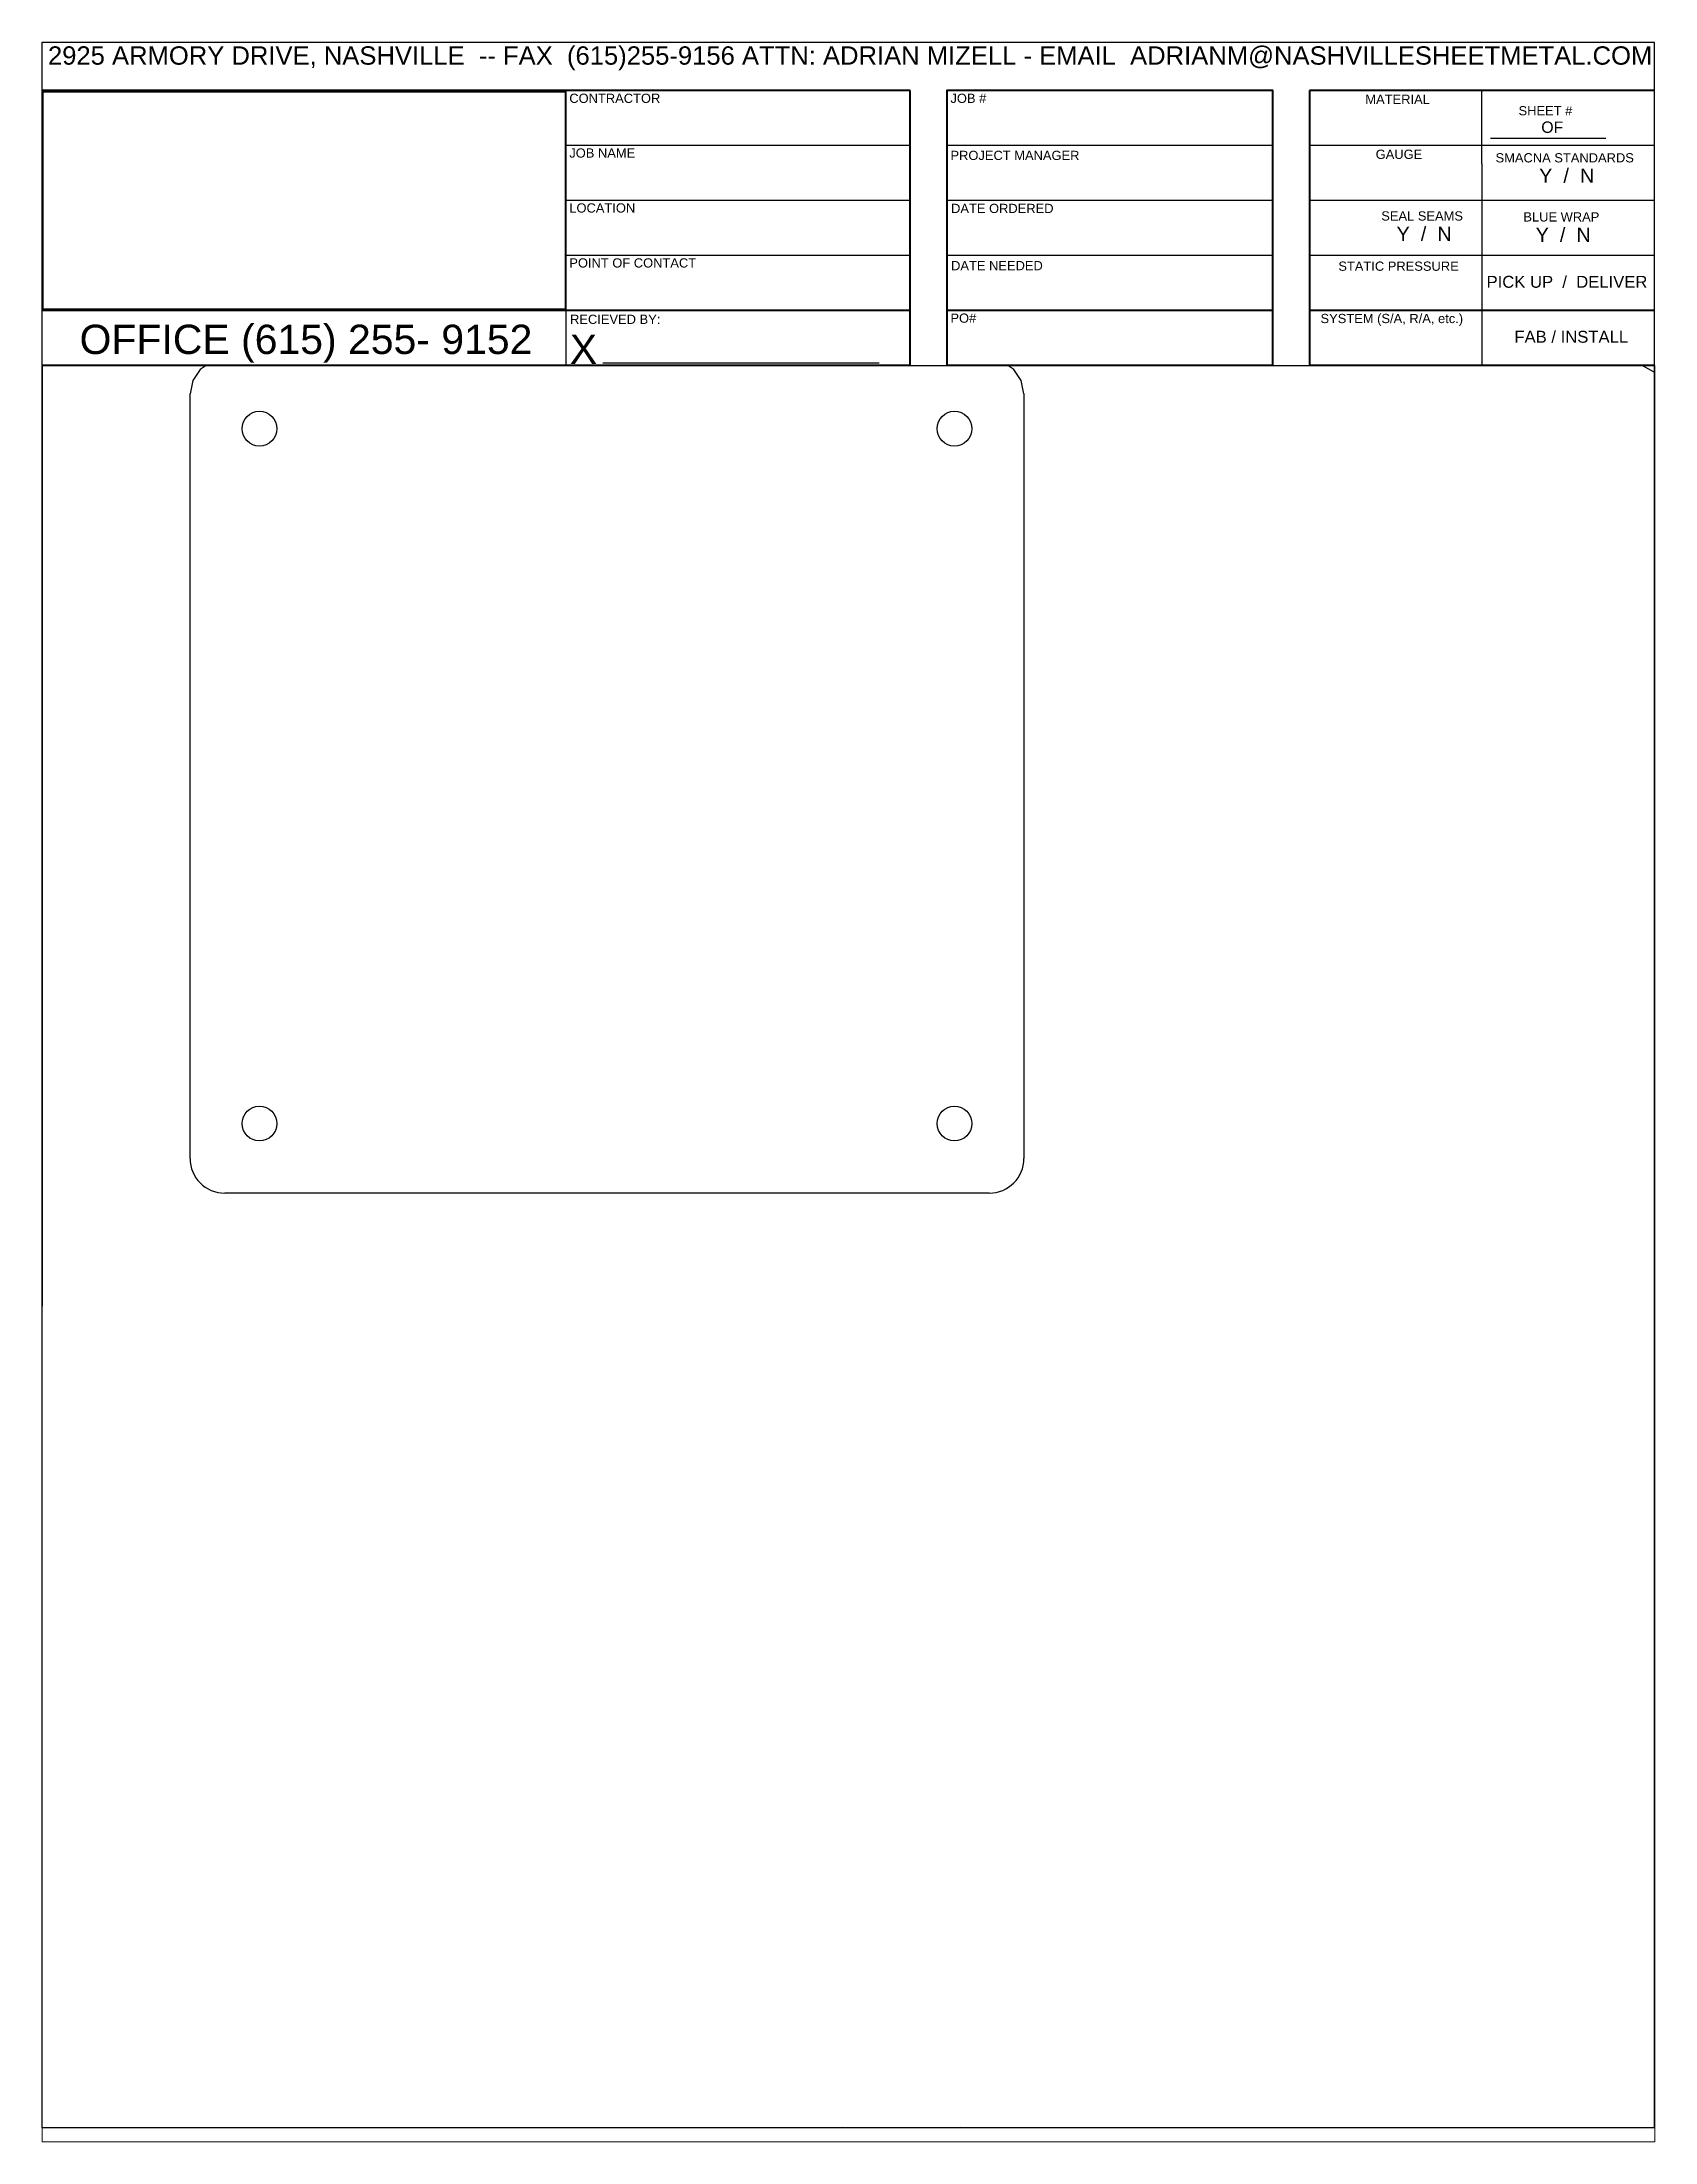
# Paper-space layout 'Layout1' of a CAD drawing. Header units: inches. Extents: x 0 to 8, y 0 to 10.5.
# The model-space entities are those that its viewports show. They can reach past a viewport. Long polylines and large blocks are cut down to what shows.
import ezdxf

# ---------------------------------------------------------------- set-up
doc = ezdxf.new("R2010")
doc.units = ezdxf.units.IN
doc.header["$MEASUREMENT"] = 0
doc.header["$XCLIPFRAME"] = 2
doc.layers.add('trace', color=10, linetype='Continuous')
doc.styles.get("Standard").update_dxf_attribs({"font": 'arial.ttf'})
picture_1 = doc.add_image_def('image1.jpg', size_in_pixel=(240, 100))

# ---------------------------------------------------------------- blocks, each defined once
blk = doc.blocks.new('8x10 title block')
at = {"lineweight": 40}
for p, q in [((4.578344399210621, 10.74341926001934), (0, 10.74341926001934)), ((4.578344399210621, 10.16387380547388), (4.578344399210621, 10.74341926001934)), ((8.5, 10.74341926001934), (6.684058563241677, 10.74341926001934)), ((6.684058563241677, 10.74341926001934), (6.684058563241677, 9.294555623655702)), ((4.578344399210621, 9.294555623655702), (4.578344399210621, 10.16387380547388))]:
    blk.add_line(p, q, dxfattribs=at)
for p, q in [((7.592029281620838, 10.3570556236557), (7.592029281620831, 10.74341926001934)), ((8.5, 10.74341926001934), (8.5, 9.294555623655702)), ((4.578344399210621, 10.45364653274661), (2.762402962452298, 10.45364653274661)), ((6.490876745059864, 10.45364653274661), (4.771526217392441, 10.45364653274661)), ((8.5, 10.45364653274661), (6.684058563241677, 10.45364653274661)), ((7.637075811882482, 10.49247678570442), (8.245950727795218, 10.49247678570442)), ((7.592029281620838, 10.3570556236557), (7.592029281620838, 9.294555623655702)), ((4.578344399210621, 10.16387380547388), (2.762402962452298, 10.16387380547388)), ((6.490876745059864, 10.16387380547388), (4.771526217392441, 10.16387380547388)), ((8.5, 10.16387380547388), (6.684058563241677, 10.16387380547388)), ((4.578344399210621, 9.874101078201157), (2.762402962452298, 9.874101078201157)), ((6.490876745059864, 9.874101078201157), (4.771526217392441, 9.874101078201157)), ((8.5, 9.874101078201157), (6.684058563241677, 9.874101078201157)), ((2.762402962452298, 9.58432835092843), (2.762402962452298, 9.294555623655702)), ((2.95660677604539, 9.30877473760224), (4.413606833087953, 9.30877473760224))]:
    blk.add_line(p, q)
for points in [[(0, 11), (8.5, 11), (8.5, 0), (0, 0)], [(0, 11), (8.5, 11), (8.5, 0), (0, 0)], [(7.1e-15, 9.294555623655702), (8.5, 9.294555623655702), (8.5, 0), (7.1e-15, 0)]]:
    blk.add_lwpolyline(points, close=True)
blk.add_lwpolyline([(2.762402962452298, 10.74341926001934), (2.762402962452298, 9.58432835092843)])
for points in [[(6.490876745059857, 9.294555623655702), (6.490876745059857, 10.74341926001934), (4.771526217392448, 10.74341926001934), (4.771526217392448, 9.294555623655702)], [(4.578344399210621, 9.58432835092843), (0, 9.58432835092843)], [(6.490876745059857, 9.58432835092843), (4.771526217392448, 9.58432835092843)], [(8.5, 9.58432835092843), (6.684058563241677, 9.58432835092843)], [(4.578344399210621, 9.294555623655702), (0, 9.294555623655702)], [(6.490876745059857, 9.294555623655702), (4.771526217392448, 9.294555623655702)], [(8.5, 9.294555623655702), (6.684058563241677, 9.294555623655702)]]:
    blk.add_lwpolyline(points, dxfattribs=at)
at = {"color": 1}
blk.add_lwpolyline([(7.1e-15, 9.294555623655702), (7.1e-15, 4.332951747807351)], dxfattribs=at)
at = {"color": 4}
for points in [[(8.5, 9.258471231831347), (8.4375, 9.2945556236557)], [(4.22364257394669, -1.8e-15), (4.21875, 0.00282472888515)], [(4.84375, 0.00282472888515), (4.838857426053309, -1.8e-15)]]:
    blk.add_lwpolyline(points, dxfattribs=at)
at = {"attachment_point": 1}
for s, width, insert, char_height in [('\\pi0.03149;2925 ARMORY DRIVE, NASHVILLE  -- FAX  (615)255-9156 ATTN: ADRIAN MIZELL - EMAIL  ADRIANM@NASHVILLESHEETMETAL.COM', 8.509207634093343, (0, 10.97706125011389), 0.0965909090909091), ('CONTRACTOR', 1.315961921693372, (2.780449634595484, 10.72739733539403), 0.0486818181818182), ('JOB #', 1.315961921693372, (4.790203998979812, 10.72734610017006), 0.0486818181818182), ('MATERIAL', 1.315961921693372, (6.977932307610686, 10.72204876665252), 0.0486818181818182), ('SHEET #\\P\\pi0.11979;{\\H1.2308x;OF \\L         }', 0.3479313041330538, (7.785732290137218, 10.66187094808057), 0.0486818181818182), ('JOB NAME', 1.315961921693372, (2.780449634595484, 10.43896331725666), 0.0486818181818182), ('PROJECT MANAGER', 1.315961921693372, (4.790299143650869, 10.42638387017811), 0.0486818181818182), ('GAUGE', 1.315961921693372, (7.032426202147775, 10.4322760393798), 0.0486818181818182), ('\\pi0.16704;SMACNA STANDARDS\\P\\pi0.37788; {\\H1.5385x;Y  /  N}', 1.056779186009492, (7.49750491156135, 10.41365600073436), 0.0486818181818182), ('LOCATION', 1.315961921693372, (2.780449634595484, 10.14919058998394), 0.0486818181818182), ('DATE ORDERED', 1.315961921693372, (4.793543736114571, 10.14678825196372), 0.0486818181818182), ('\\pi0.31625;SEAL SEAMS\\P\\pi0.37788; {\\H1.5385x;Y  /  N}', 1.056779186009492, (6.745594693566367, 10.10718424917297), 0.0486818181818182), ('\\pi0.33207;BLUE WRAP\\P\\pi0.37788; {\\H1.5385x;Y  /  N}', 1.056779186009492, (7.479114057747139, 10.10209079116704), 0.0486818181818182), ('POINT OF CONTACT', 1.315961921693372, (2.780449634595477, 9.85941786271121), 0.0486818181818182), ('DATE NEEDED', 1.315961921693372, (4.793543736114571, 9.84495217920766), 0.0486818181818182), ('STATIC PRESSURE', 1.315961921693372, (6.835513438235068, 9.842232744487594), 0.0486818181818182), ('PICK UP  /  DELIVER', 1.129733249533146, (7.61718368527341, 9.766829177270075), 0.0627840909090909), ('RECIEVED BY:', 1.315961921693372, (2.784420481174421, 9.562039242199177), 0.0486818181818182), ('PO#', 1.315961921693372, (4.790203998979812, 9.568255191079148), 0.0486818181818182), ('SYSTEM (S/A, R/A, etc.)', 1.315961921693372, (6.741475914469887, 9.566327306116511), 0.0486818181818182), ('\\pi0.19813;OFFICE (615) 255- 9152', 2.762402962452297, (0, 9.509272885223467), 0.1545454545454545), ('X', 1.315961921693372, (2.78315110345855, 9.457296407481476), 0.1545454545454545), ('\\pi0.1468;FAB / INSTALL ', 0.8828163147265897, (7.61718368527341, 9.477056449997349), 0.0627840909090909)]:
    blk.add_mtext_dynamic_manual_height_columns(s, width=width, gutter_width=1, heights=[0], dxfattribs=dict(at, insert=insert, char_height=char_height))
image = blk.add_image(picture_1, insert=(0.005591206782448, 9.590732866479105), size_in_units=(2.75284090909092, 1.14701704545455))
image.set_boundary_path([(-0.5, -0.5), (239.5, 99.50000000000001)])
image.dxf.clipping = 0

msp = doc.modelspace()

# ---------------------------------------------------------------- linework, layer by layer
for p, q in [((-0.2652602183781276, 11.55205572162572, -61.01261696871642), (5.234739781621872, 11.55205572162572, -61.01261696871642)), ((-0.5152602183781277, 5.802055721625707, -61.01261696871667), (-0.5152602183781277, 11.30205572162572, -61.01261696871643)), ((5.484739781621872, 11.30205572162572, -61.01261696871643), (5.484739781621872, 5.802055721625707, -61.01261696871667)), ((5.234739781621872, 5.552055721625707, -61.01261696871667), (-0.2652602183781285, 5.552055721625707, -61.01261696871667))]:
    msp.add_line(p, q)
for centre in [(-0.0152602183781348, 11.05205572162572, -61.01261696871645), (4.984739781621865, 11.05205572162572, -61.01261696871645), (-0.0152602183781348, 6.052055721625722, -61.01261696871667), (4.984739781621865, 6.052055721625722, -61.01261696871667)]:
    msp.add_circle(centre, 0.125)
for centre, start, end in [((-0.2652602183781276, 11.30205572162312, -61.01261696871691), 90, 180), ((5.234739781621872, 11.30205572162312, -61.01261696871691), 0, 90), ((-0.2652602183781285, 5.802055721623069, -61.01261696871691), 180, 270), ((5.234739781621872, 5.802055721623069, -61.01261696871691), 270, 0)]:
    msp.add_arc(centre, 0.25, start, end)

psp = doc.layouts.get("Layout1")

# ---------------------------------------------------------------- block references
at = {"xscale": 0.9449999955, "yscale": 0.9449999955, "zscale": 0.9449999955}
psp.add_blockref('8x10 title block', (3.37358587146e-05, 0.0698854392208048), dxfattribs=at)

# ---------------------------------------------------------------- viewports
at = {"layer": 'trace'}
psp.add_viewport(center=(4.018748832397012, 4.426613002531209), size=(8.037430193076581, 8.853254918437466), view_center_point=(4.222291409414348, 5.115954071844957), view_height=12.78253437223902, dxfattribs=at)

doc.saveas('drawing.dxf')
